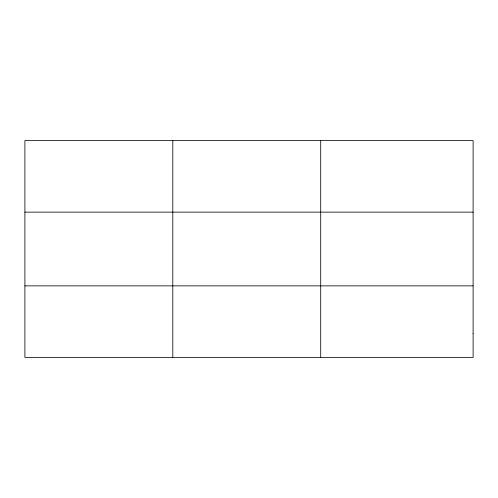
<?xml version="1.0" encoding="UTF-8"?>
<svg xmlns="http://www.w3.org/2000/svg" width="498" height="498" viewBox="0 0 498 498"><rect width="100%" height="100%" fill="white"/><g stroke="black" fill="none" stroke-linecap="round" stroke-linejoin="round"><path stroke-width="0.75" d="M172.806 140.585L172.806 357.415M320.712 140.585L320.712 357.415M24.9 212.142L473.1 212.142M24.9 285.858L473.1 285.858M473.1 333.56L473.1 357.415L24.9 357.415L24.9 140.585L473.1 140.585L473.1 333.56"/></g></svg>
